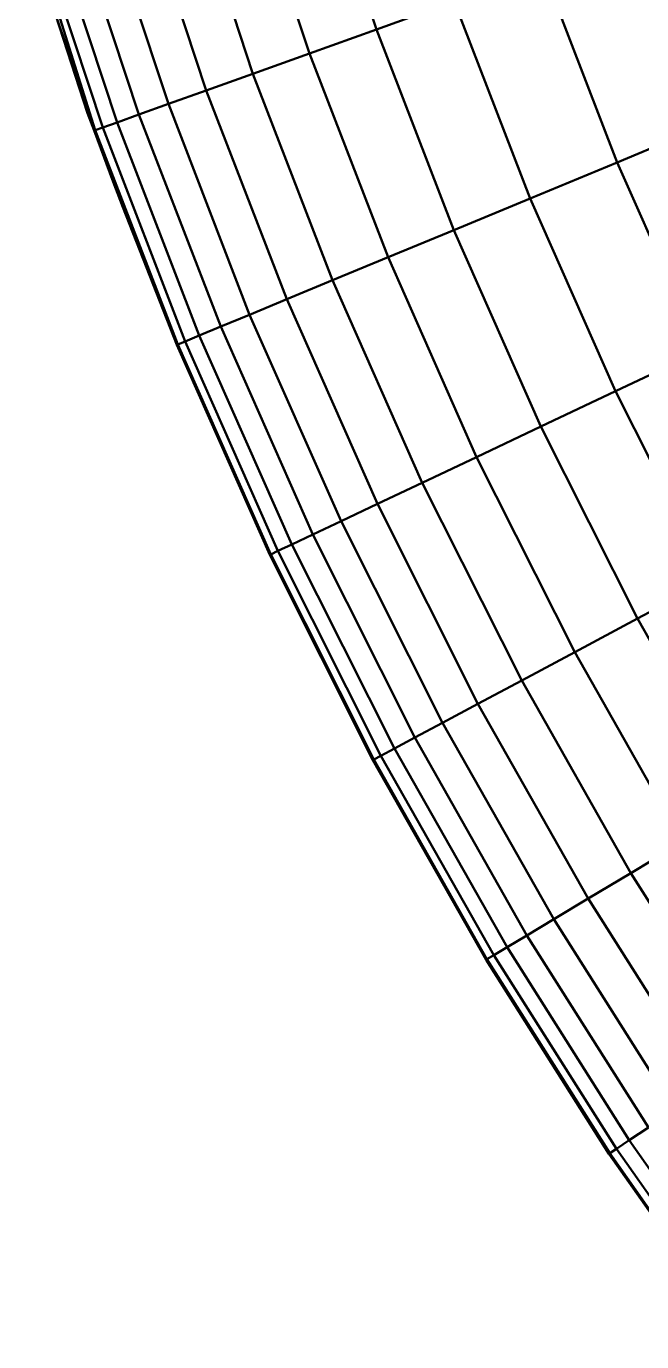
# Model space of a CAD drawing. Header units: millimetres. Extents: x -232 to 1390, y -69 to 653.
# Drawn here: x 91.38 to 102.04, y 81.67 to 104.43 of the extents above; entities that cross this region are included whole.
import ezdxf

# ---------------------------------------------------------------- set-up
doc = ezdxf.new("R2010")
doc.units = ezdxf.units.MM
doc.layers.add('Видимый контур (ГОСТ)', color=7, linetype='Continuous', lineweight=50)

msp = doc.modelspace()

# ---------------------------------------------------------------- linework, layer by layer
at = {"layer": 'Видимый контур (ГОСТ)'}
for p, q in [((96.278, 107.907), (97.444, 104.375)), ((95.098, 107.549), (96.284, 103.96)), ((94.104, 107.248), (95.305, 103.61)), ((93.281, 106.998), (94.496, 103.32)), ((92.616, 106.796), (93.841, 103.086)), ((92.096, 106.639), (93.33, 102.903)), ((91.38, 106.417), (92.572, 102.632)), ((91.459, 106.445), (92.703, 102.679)), ((91.713, 106.523), (92.953, 102.768)), ((100.327, 105.407), (101.611, 102.076)), ((97.444, 104.375), (98.792, 104.857)), ((98.792, 104.857), (100.105, 101.453)), ((92.572, 102.632), (91.883, 104.634)), ((91.883, 104.634), (92.44, 102.929)), ((96.284, 103.96), (97.444, 104.375)), ((97.444, 104.375), (98.783, 100.905)), ((95.305, 103.61), (96.284, 103.96)), ((96.284, 103.96), (97.644, 100.433)), ((94.496, 103.32), (95.305, 103.61)), ((95.305, 103.61), (96.684, 100.035)), ((93.841, 103.086), (94.496, 103.32)), ((94.496, 103.32), (95.89, 99.706)), ((92.44, 102.929), (92.572, 102.632)), ((92.44, 102.929), (92.553, 102.626)), ((92.953, 102.768), (93.33, 102.903)), ((93.33, 102.903), (93.841, 103.086)), ((93.33, 102.903), (94.746, 99.233)), ((93.841, 103.086), (95.247, 99.44)), ((92.572, 102.632), (92.703, 102.679)), ((92.703, 102.679), (92.953, 102.768)), ((92.703, 102.679), (94.13, 98.978)), ((92.953, 102.768), (94.376, 99.079)), ((101.611, 102.076), (103.293, 102.773)), ((92.553, 102.626), (92.885, 101.74)), ((92.572, 102.632), (94.002, 98.924)), ((100.105, 101.453), (101.611, 102.076)), ((103.058, 98.813), (101.611, 102.076)), ((92.885, 101.74), (93.049, 101.302)), ((93.985, 98.917), (93.049, 101.302)), ((98.783, 100.905), (100.105, 101.453)), ((101.584, 98.116), (100.105, 101.453)), ((97.644, 100.433), (98.783, 100.905)), ((100.29, 97.504), (98.783, 100.905)), ((96.684, 100.035), (97.644, 100.433)), ((99.176, 96.977), (97.644, 100.433)), ((95.89, 99.706), (96.684, 100.035)), ((98.237, 96.533), (96.684, 100.035)), ((95.247, 99.44), (95.89, 99.706)), ((97.459, 96.165), (95.89, 99.706)), ((94.746, 99.233), (95.247, 99.44)), ((96.831, 95.868), (95.247, 99.44)), ((94.13, 98.978), (94.376, 99.079)), ((94.376, 99.079), (94.746, 99.233)), ((95.979, 95.465), (94.376, 99.079)), ((96.34, 95.636), (94.746, 99.233)), ((93.985, 98.917), (94.002, 98.924)), ((95.595, 95.284), (93.985, 98.917)), ((94.002, 98.924), (94.13, 98.978)), ((95.612, 95.292), (94.002, 98.924)), ((95.738, 95.351), (94.13, 98.978)), ((101.584, 98.116), (103.058, 98.813)), ((100.29, 97.504), (101.584, 98.116)), ((103.225, 94.857), (101.584, 98.116)), ((99.176, 96.977), (100.29, 97.504)), ((101.963, 94.182), (100.29, 97.504)), ((98.237, 96.533), (99.176, 96.977)), ((100.876, 93.601), (99.176, 96.977)), ((97.459, 96.165), (98.237, 96.533)), ((99.959, 93.111), (98.237, 96.533)), ((96.831, 95.868), (97.459, 96.165)), ((99.201, 92.706), (97.459, 96.165)), ((96.34, 95.636), (96.831, 95.868)), ((98.588, 92.378), (96.831, 95.868)), ((95.979, 95.465), (96.34, 95.636)), ((98.109, 92.122), (96.34, 95.636)), ((95.738, 95.351), (95.979, 95.465)), ((97.756, 91.934), (95.979, 95.465)), ((95.595, 95.284), (95.612, 95.292)), ((97.383, 91.734), (95.595, 95.284)), ((95.612, 95.292), (95.738, 95.351)), ((97.399, 91.742), (95.612, 95.292)), ((97.522, 91.808), (95.738, 95.351)), ((101.963, 94.182), (103.225, 94.857)), ((100.876, 93.601), (101.963, 94.182)), ((101.963, 94.182), (103.796, 90.946)), ((99.959, 93.111), (100.876, 93.601)), ((100.876, 93.601), (102.739, 90.312)), ((99.201, 92.706), (99.959, 93.111)), ((99.959, 93.111), (101.848, 89.778)), ((98.588, 92.378), (99.201, 92.706)), ((99.201, 92.706), (101.11, 89.336)), ((98.109, 92.122), (98.588, 92.378)), ((98.588, 92.378), (100.514, 88.978)), ((97.756, 91.934), (98.109, 92.122)), ((98.109, 92.122), (100.048, 88.699)), ((97.383, 91.734), (97.399, 91.742)), ((97.383, 91.734), (99.341, 88.276)), ((97.399, 91.742), (97.522, 91.808)), ((97.399, 91.742), (99.357, 88.285)), ((97.522, 91.808), (97.756, 91.934)), ((97.522, 91.808), (99.477, 88.357)), ((97.756, 91.934), (99.705, 88.493)), ((101.848, 89.778), (102.739, 90.312)), ((101.11, 89.336), (101.848, 89.778)), ((101.848, 89.778), (103.897, 86.541)), ((100.514, 88.978), (101.11, 89.336)), ((101.11, 89.336), (103.182, 86.063)), ((100.048, 88.699), (100.514, 88.978)), ((100.514, 88.978), (102.604, 85.677)), ((99.705, 88.493), (100.048, 88.699)), ((100.048, 88.699), (102.153, 85.375)), ((99.357, 88.285), (99.477, 88.357)), ((99.477, 88.357), (99.705, 88.493)), ((99.477, 88.357), (101.599, 85.005)), ((99.705, 88.493), (101.82, 85.153)), ((99.341, 88.276), (99.357, 88.285)), ((99.341, 88.276), (101.468, 84.918)), ((99.357, 88.285), (101.483, 84.928)), ((101.82, 85.153), (102.153, 85.375)), ((101.599, 85.005), (101.82, 85.153)), ((104.097, 81.921), (101.82, 85.153)), ((101.468, 84.918), (101.483, 84.928)), ((103.756, 81.668), (101.468, 84.918)), ((101.483, 84.928), (101.599, 85.005)), ((103.771, 81.679), (101.483, 84.928)), ((103.883, 81.762), (101.599, 85.005))]:
    msp.add_line(p, q, dxfattribs=at)

doc.saveas('drawing.dxf')
